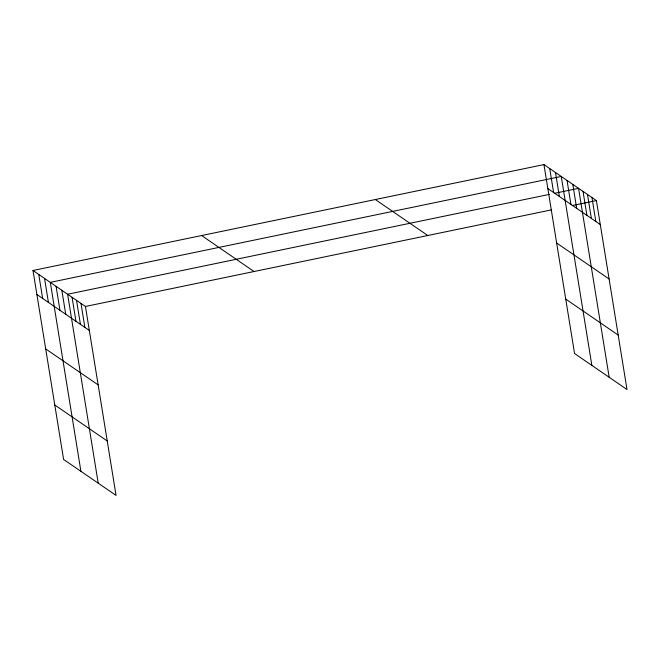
<?xml version="1.0" encoding="UTF-8"?>
<svg xmlns="http://www.w3.org/2000/svg" width="660" height="660" viewBox="0 0 660 660"><rect width="100%" height="100%" fill="white"/><g stroke="black" fill="none" stroke-linecap="round" stroke-linejoin="round"><path stroke-width="0.99" d="M33 270.493L85.445 306.471L116.053 495.412L63.599 459.442L33 270.493L543.947 164.587L596.401 200.557L627 389.507L574.555 353.529L543.947 164.587M549.458 194.362L67.617 294.236L98.216 483.186M554.474 193.322L578.564 188.331L609.172 377.272M85.445 306.471L551.232 209.921M572.311 205.549L596.401 200.557M547.833 188.578L600.286 224.557M556.652 243.012L609.097 278.99M565.736 299.096L618.181 335.074M375.334 199.535L427.787 235.513M201.613 235.546L254.059 271.516M36.886 294.484L89.331 330.462M45.705 348.925L98.15 384.895M54.788 405.009L107.233 440.979M591.938 197.505L595.823 221.496M587.482 194.444L591.368 218.435M583.019 191.383L586.913 215.383M572.797 184.371L576.683 208.362M567.031 180.411L570.916 204.41M591.863 365.401L561.256 176.459L50.308 282.364L80.908 471.314M555.489 172.499L559.375 196.49M549.722 168.539L553.608 192.538M80.99 303.41L84.876 327.401M76.527 300.349L80.421 324.349M72.072 297.297L75.958 321.288M61.842 290.276L65.736 314.275M56.075 286.325L59.961 310.315M44.542 278.404L48.428 302.404M38.767 274.453L42.653 298.444"/></g></svg>
